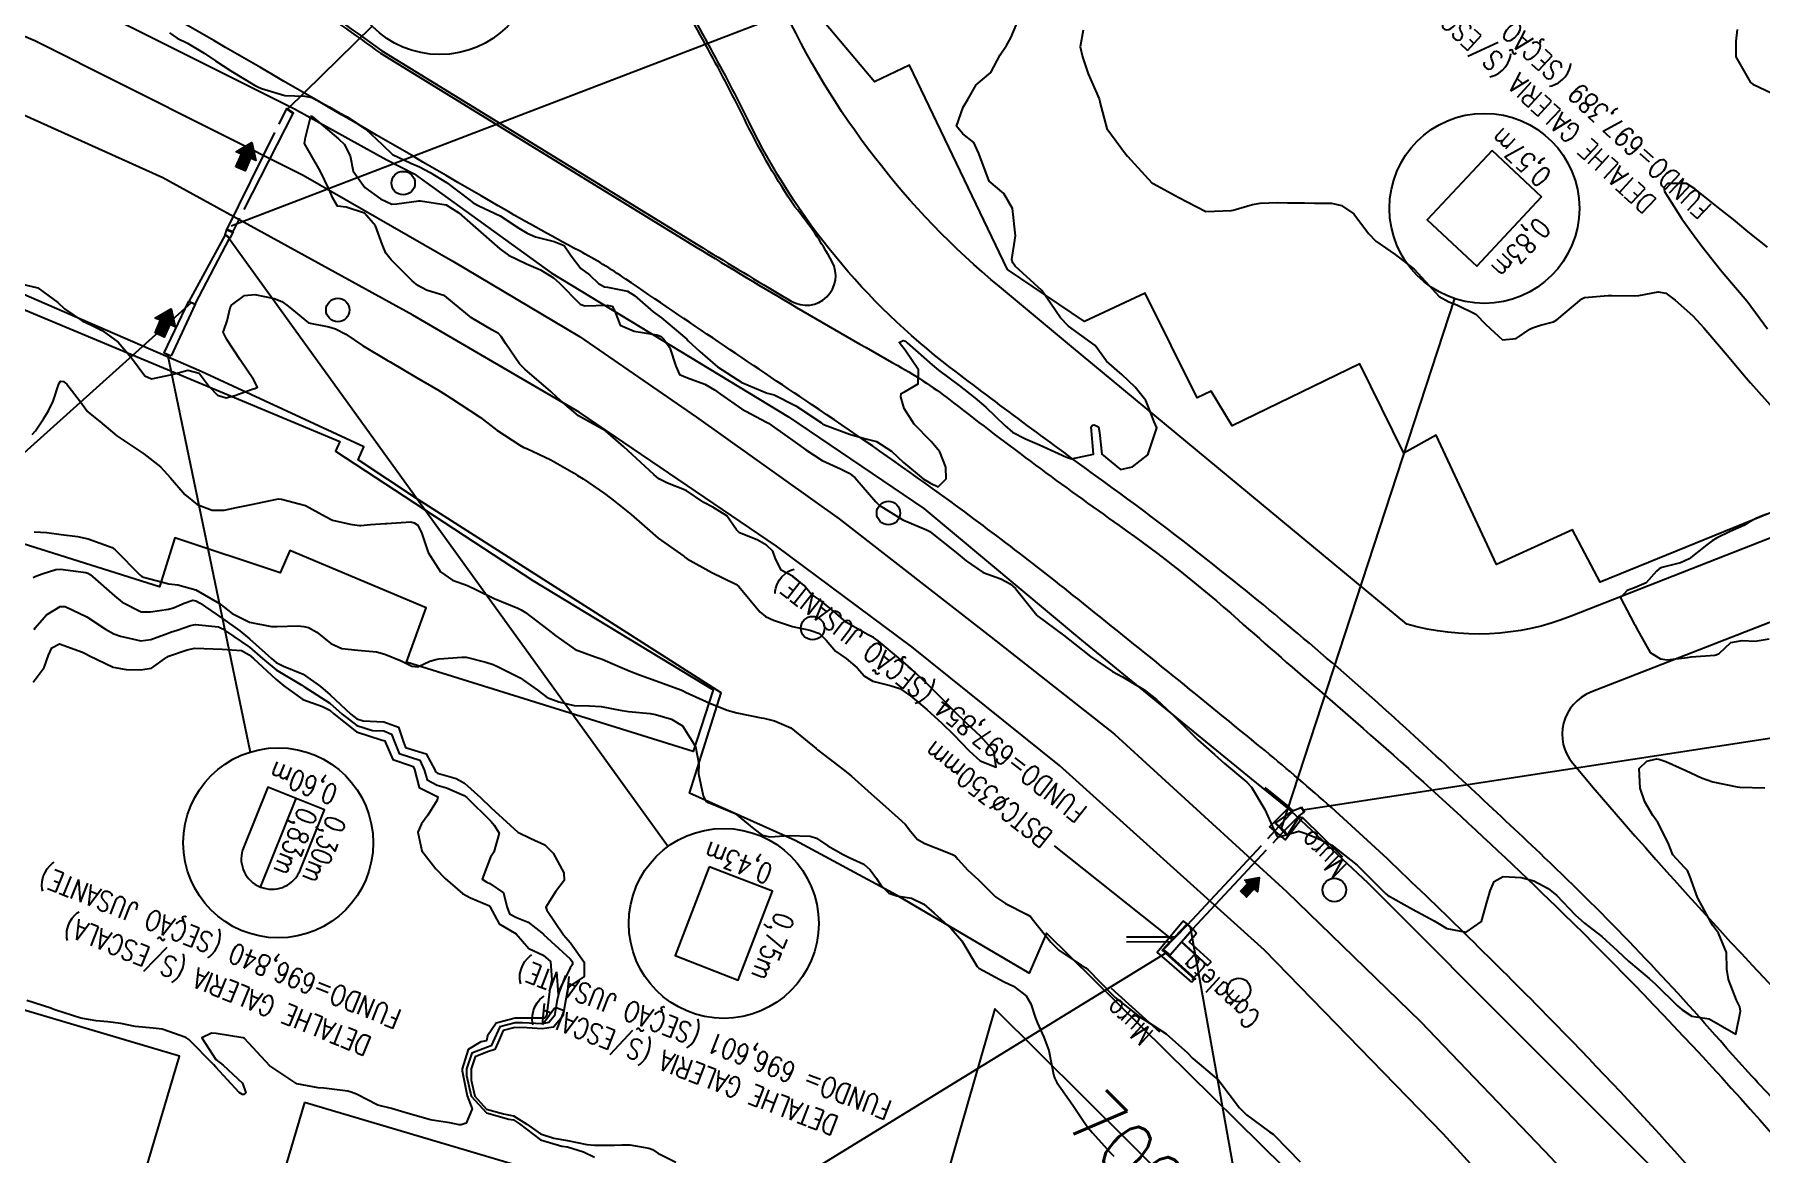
# Model space of a CAD drawing. Header units: metres. Extents: x 286371 to 293043, y 7462578 to 7466404.
# Drawn here: x 288796.2 to 288923.4, y 7465010.4 to 7465092.8 of the extents above; entities that cross this region are included whole.
import ezdxf
from ezdxf.enums import TextEntityAlignment as Align

# ---------------------------------------------------------------- set-up
doc = ezdxf.new("R2010")
doc.units = ezdxf.units.M
doc.header["$MEASUREMENT"] = 0
doc.linetypes.add('CONTINUO', pattern=[0])
doc.linetypes.add('TRACEJADO', pattern=[8.7, 8, -0.7])
doc.layers.get('0').update_dxf_attribs({"color": 255})
for name, color, linetype in [('BUEIRO', 151, 'Continuous'), ('CANALETA', 151, 'Continuous'), ('Canteiro', 45, 'Continuous'), ('Cotas', 45, 'Continuous'), ('Curvas de Nivel 1m', 11, 'Continuous'), ('Curvas de Nivel 5m', 15, 'Continuous'), ('Divisas', 45, 'Continuous'), ('Edificações', 30, 'Continuous'), ('GALERIA', 45, 'Continuous'), ('Linha Férrea', 20, 'Continuous'), ('MURO', 30, 'Continuous'), ('Postes', 20, 'Continuous'), ('TEXTO', 45, 'Continuous'), ('Vias primárias', 230, 'Continuous')]:
    doc.layers.add(name, color=color, linetype=linetype)
doc.styles.add('ROMANS', font='romans', dxfattribs={"height": 0.2})
doc.styles.add('SIMPLEX', font='simplex', dxfattribs={"height": 0.2})
doc.styles.get("Standard").update_dxf_attribs({"font": 'txt.shx'})
doc.styles.add('Style-STANDARD', font='STANDARD.shx')

# ---------------------------------------------------------------- blocks, each defined once
blk = doc.blocks.new('SIMB_PONTO')
at = {"color": 0}
blk.add_point((0, 0), dxfattribs=at)
for tag in ['desc:', 'cota:', 'pto:']:
    blk.add_attdef(tag, (0, 0), '', height=1)

msp = doc.modelspace()

# ---------------------------------------------------------------- hatches: boundary and pattern name
at = {"layer": 'TEXTO'}
for points in [[(288811.05, 7465083.08), (288811.45, 7465084.01), (288811.06, 7465084.19), (288812.22, 7465084.86), (288812.52, 7465083.55), (288812.13, 7465083.72), (288811.72, 7465082.79)], [(288805.09, 7465070.84), (288805.5, 7465071.77), (288805.11, 7465071.94), (288806.27, 7465072.61), (288806.57, 7465071.3), (288806.18, 7465071.47), (288805.77, 7465070.54)], [(288885.09, 7465029.7), (288885.65, 7465030.29), (288885.4, 7465030.53), (288886.46, 7465030.72), (288886.33, 7465029.65), (288886.08, 7465029.89), (288885.52, 7465029.3)]]:
    msp.add_hatch(color=256, dxfattribs=at).paths.add_polyline_path(points)

# ---------------------------------------------------------------- linework, layer by layer
at = {"layer": 'BUEIRO', "linetype": 'TRACEJADO', "flags": 128}
for points in [[(288880.24, 7465026.33), (288876.68, 7465026.31)], [(288879.91, 7465025.98), (288876.68, 7465025.96)]]:
    msp.add_lwpolyline(points, dxfattribs=at)
at = {"layer": 'CANALETA', "linetype": 'CONTINUO'}
for points in [[(288881.49, 7465023, 698.19), (288878.95, 7465025.22, 698.31), (288880.86, 7465027.52, 698.32)], [(288879.32, 7465025.36, 698.31), (288881.16, 7465027.3, 698.29), (288880.86, 7465027.52, 698.32)], [(288879.42, 7465025.41, 697.51), (288881.17, 7465027.23, 697.48)], [(288879.89, 7465025.01, 697.53), (288881.55, 7465026.91, 697.52)], [(288882.93, 7465024.51, 698.33), (288882.66, 7465024.23, 698.33), (288880.75, 7465025.98, 698.34), (288881.59, 7465026.9, 698.3), (288881.83, 7465026.62, 698.31)], [(288881.7, 7465023.22, 698.23), (288881.76, 7465023.26, 698.02), (288879.86, 7465024.96, 698.09), (288880.74, 7465025.94, 698.01)], [(288882.66, 7465024.23, 698.33), (288882.58, 7465024.27, 698.05), (288880.74, 7465025.94, 698.01), (288880.75, 7465025.98, 698.34)], [(288882.93, 7465024.51, 698.33), (288881.3, 7465025.98, 698.35), (288881.83, 7465026.62, 698.31)], [(288881.49, 7465023, 698.19), (288881.7, 7465023.22, 698.23), (288879.32, 7465025.36, 698.31), (288879.36, 7465025.36, 698.09)]]:
    msp.add_polyline3d(points, dxfattribs=at)
at = {"layer": 'Canteiro'}
msp.add_lwpolyline([(288851.07, 7465073.72), (288851.98, 7465073.18, 0.761189), (288854.99, 7465076.09, 0.049461), (288852.24, 7465080.14, -0.034768), (288848.69, 7465086.27, 0.012268), (288845.85, 7465091.74, -0.005273), (288839.66, 7465103.24, 0.119882), (288825.71, 7465119.09, 0.057357), (288810.79, 7465127.16, 0.473344), (288810.65, 7465127.09), (288810.81, 7465125, 0.005159), (288811.21, 7465120.58, -0.144195), (288809.19, 7465109.82, -0.203039), (288801.95, 7465103.76), (288804.96, 7465102.17), (288810.01, 7465099.28, -0.028622), (288821.81, 7465091.62), (288845.09, 7465077.33, 0.003918)], format="xyb", close=True, dxfattribs=at)
at = {"layer": 'Curvas de Nivel 1m', "flags": 128}
for points, elevation in [([(288806.15, 7465092.95), (288806.73, 7465092.57), (288807.47, 7465092.18), (288808.71, 7465091.46), (288809.55, 7465090.9), (288810.68, 7465090.16), (288812.42, 7465089.1), (288812.67, 7465088.97), (288812.93, 7465088.85), (288814.66, 7465088.33), (288816.14, 7465088.28), (288816.65, 7465088.18), (288817.92, 7465087.5), (288818.64, 7465087.08), (288819.24, 7465086.76), (288820.62, 7465085.86), (288821.83, 7465084.72), (288822.59, 7465083.99), (288823.93, 7465083.34), (288824.58, 7465083.09), (288825.37, 7465082.66), (288826.56, 7465081.92), (288828.3, 7465080.62), (288828.54, 7465080.43), (288828.95, 7465080.2), (288830.53, 7465079.46), (288831.9, 7465078.56), (288832.51, 7465078.19), (288833.14, 7465077.91), (288834.5, 7465077.58), (288835.25, 7465077.27), (288835.76, 7465076.51), (288836.47, 7465075.59), (288837.1, 7465075.12), (288837.76, 7465074.47), (288838.22, 7465074.24), (288838.44, 7465074.2), (288839.92, 7465073.92), (288840.43, 7465073.6), (288841.8, 7465072.4), (288842.41, 7465071.96), (288844.28, 7465070.37), (288844.38, 7465070.27), (288845.24, 7465069.48), (288846.36, 7465068.48), (288846.53, 7465068.33), (288848.34, 7465067.18), (288850.19, 7465066.41), (288850.33, 7465066.38), (288850.71, 7465066.27), (288852.31, 7465065.47), (288854.2, 7465064.22), (288854.29, 7465064.15), (288854.43, 7465064.07), (288856.28, 7465063.39), (288857.38, 7465063.07), (288858.27, 7465062.84), (288859.37, 7465062.14), (288860.25, 7465061.29), (288861.71, 7465060.1), (288862.23, 7465059.78), (288862.81, 7465059.5), (288863.39, 7465060.08), (288863.37, 7465060.96), (288862.92, 7465062.08), (288862.28, 7465062.85), (288861.03, 7465064.11), (288860.31, 7465065.27), (288860.05, 7465066.13), (288860.08, 7465066.38), (288860.33, 7465066.51), (288861.34, 7465067.1), (288861.36, 7465068.11), (288860.38, 7465069.56), (288859.92, 7465070.13), (288860.23, 7465070.29), (288860.39, 7465070.23), (288860.53, 7465070.12), (288862.36, 7465068.48), (288862.84, 7465068.09), (288864.34, 7465066.96), (288865.51, 7465066.05), (288866.31, 7465065.36), (288867.71, 7465064.01), (288868.29, 7465063.54), (288869.24, 7465063.03), (288870.27, 7465062.6), (288871.68, 7465061.95), (288872.26, 7465061.68), (288872.63, 7465061.56), (288874.25, 7465061.91), (288874.09, 7465063.92), (288874.17, 7465064.04), (288874.3, 7465064.07), (288874.61, 7465063.91), (288874.69, 7465063.51), (288874.86, 7465061.91), (288876.24, 7465060.78), (288877.13, 7465060.98), (288878.25, 7465061.85), (288878.91, 7465063.84), (288878.73, 7465064.29), (288878.31, 7465065.36), (288878.1, 7465065.86), (288877.31, 7465066.84), (288876.35, 7465067.77), (288876.2, 7465067.89), (288875.22, 7465068.75), (288874.38, 7465069.91), (288872.41, 7465071.35), (288871.81, 7465071.95), (288870.44, 7465073.97), (288868.47, 7465075.77), (288868.3, 7465076.01), (288868.23, 7465076.26), (288868.5, 7465078), (288868.28, 7465080.01), (288867.65, 7465081.11), (288866.56, 7465082.03), (288865.8, 7465084.05), (288865.44, 7465084.88), (288864.62, 7465085.51), (288864.16, 7465086.07), (288864.65, 7465087.48), (288864.98, 7465088.05), (288865.6, 7465089.11), (288866.68, 7465090.02), (288867.38, 7465091.34), (288867.83, 7465092.01), (288868.15, 7465092.58), (288868.74, 7465093.99)], 697), ([(288873.5, 7465093.16), (288873.28, 7465091.93), (288873.44, 7465091.18), (288873.85, 7465089.92), (288874.66, 7465088.1), (288874.71, 7465087.9), (288874.72, 7465087.84), (288875.24, 7465085.9), (288876.6, 7465084.04), (288876.75, 7465083.87), (288878.56, 7465081.9), (288878.64, 7465081.84), (288880.55, 7465080.82), (288882.53, 7465079.78), (288884.42, 7465079.87), (288884.54, 7465079.89), (288885.98, 7465080.3), (288886.54, 7465080.4), (288887.8, 7465080.45), (288888.55, 7465080.43), (288889.8, 7465080.42), (288890.55, 7465080.4), (288891.8, 7465080.39), (288892.54, 7465080.23), (288893.44, 7465079.62), (288894.51, 7465078.17), (288895.05, 7465077.6), (288896.48, 7465076.61), (288897.88, 7465075.55), (288898.45, 7465074.93), (288899.72, 7465073.53), (288900.43, 7465073.13), (288901.02, 7465072.91), (288902.42, 7465072.23), (288903.17, 7465071.47), (288904.39, 7465070.33), (288905.39, 7465070.44), (288906.4, 7465071.12), (288906.61, 7465071.21), (288907.2, 7465071.41), (288908.15, 7465071.66), (288908.41, 7465071.8), (288910.24, 7465073.36), (288910.44, 7465073.46), (288912.17, 7465073.59), (288912.44, 7465073.6), (288914.15, 7465073.58), (288914.44, 7465073.61), (288915.86, 7465073.86), (288916.44, 7465073.76), (288917.12, 7465073.25), (288918.42, 7465072.09), (288919.24, 7465071.22), (288920.38, 7465069.87), (288920.96, 7465069.2), (288922.35, 7465067.54), (288922.66, 7465067.17), (288924.32, 7465065.31)], 697), ([(288921.69, 7465093.19), (288921.58, 7465092.34), (288921.6, 7465091.19), (288922.68, 7465089.3), (288922.84, 7465089.17), (288924.66, 7465088.32)], 696), ([(288795.09, 7465074.48), (288796.44, 7465074.16), (288797.92, 7465073.08), (288798.42, 7465072.61), (288799.73, 7465071.73), (288800.4, 7465071.41), (288801.2, 7465071.03), (288802.38, 7465070.17), (288803.36, 7465069), (288804.34, 7465067.69), (288804.84, 7465067.47), (288806.35, 7465067.77), (288807.51, 7465068.09), (288808.35, 7465067.87), (288809.08, 7465066.9), (288809.69, 7465066.26), (288810.32, 7465066.07), (288810.97, 7465066.23), (288812.33, 7465066.72), (288812.44, 7465066.74), (288812.63, 7465066.85), (288812.34, 7465067.41), (288811.36, 7465068.87), (288810.39, 7465070.36), (288810.12, 7465070.89), (288810.19, 7465071.1), (288810.41, 7465071.73), (288810.62, 7465072.68), (288810.72, 7465072.88), (288811.69, 7465073.61), (288812.44, 7465073.67), (288813.88, 7465073.38), (288814.43, 7465073.15), (288814.9, 7465072.82), (288816.41, 7465071.58), (288817.9, 7465071.28), (288818.4, 7465071.14), (288819.15, 7465070.75), (288820.38, 7465069.92), (288822.28, 7465068.79), (288822.36, 7465068.74), (288822.42, 7465068.7), (288824.35, 7465067.56), (288825.92, 7465066.65), (288826.32, 7465066.4), (288826.95, 7465066), (288828.3, 7465065.13), (288829.07, 7465064.6), (288830.28, 7465063.68), (288831.97, 7465062.56), (288832.26, 7465062.41), (288832.48, 7465062.33), (288834.25, 7465061.5), (288835.99, 7465060.5), (288836.23, 7465060.34), (288836.63, 7465060.09), (288838.21, 7465059.01), (288838.96, 7465058.45), (288840.19, 7465057.46), (288841.36, 7465056.42), (288842.16, 7465055.72), (288844.06, 7465054.38), (288844.14, 7465054.31), (288844.31, 7465054.2), (288846.13, 7465053.2), (288847.9, 7465052.32), (288848.11, 7465052.15), (288849.65, 7465050.29), (288850.08, 7465049.95), (288850.68, 7465049.67), (288852.06, 7465049.2), (288853.35, 7465048.93), (288854.05, 7465048.69), (288854.54, 7465048.21), (288855.23, 7465047.4), (288856.02, 7465046.86), (288856.84, 7465046.17), (288857.38, 7465045.54), (288858, 7465045.19), (288859.26, 7465044.87), (288859.99, 7465044.65), (288860.77, 7465044.11), (288861.97, 7465043.09), (288863.08, 7465042.08), (288863.94, 7465041.24), (288865.1, 7465040.05), (288865.91, 7465039.31), (288867.07, 7465038.85), (288866.9, 7465040.02), (288865.94, 7465041.1), (288864.92, 7465042.05), (288863.97, 7465042.99), (288862.89, 7465044.08), (288862, 7465044.98), (288860.79, 7465046.11), (288860.02, 7465046.78), (288858.38, 7465048.15), (288858.05, 7465048.39), (288857.59, 7465048.62), (288856.06, 7465049.51), (288855.27, 7465050.2), (288854.1, 7465051.15), (288853.45, 7465051.58), (288852.94, 7465052.23), (288852.12, 7465052.9), (288851.24, 7465053.37), (288850.78, 7465054.27), (288850.63, 7465054.75), (288850.16, 7465055.19), (288849.46, 7465055.59), (288848.17, 7465056.11), (288847.93, 7465056.32), (288847.23, 7465057.36), (288846.2, 7465057.99), (288845.54, 7465058.35), (288844.22, 7465059.22), (288842.85, 7465059.77), (288842.23, 7465060.1), (288841.84, 7465060.41), (288840.26, 7465061.88), (288839.64, 7465062.44), (288838.28, 7465063.63), (288836.74, 7465064.49), (288836.3, 7465064.72), (288834.98, 7465065.85), (288834.32, 7465066.46), (288834.25, 7465066.53), (288832.35, 7465068.18), (288831.94, 7465068.56), (288830.93, 7465070.03), (288830.61, 7465070.58), (288830.4, 7465070.81), (288829.92, 7465071.07), (288828.41, 7465071.95), (288827.57, 7465072.63), (288826.44, 7465073.58), (288825.1, 7465074), (288824.45, 7465074.34), (288824.04, 7465074.68), (288822.48, 7465076.23), (288822.1, 7465076.71), (288821.84, 7465077.37), (288821.33, 7465078.72), (288820.53, 7465079.66), (288819.18, 7465080.11), (288818.54, 7465080.17), (288818.19, 7465080.77), (288817.92, 7465081.41), (288817.27, 7465082.78), (288816.59, 7465083.94), (288816.11, 7465084.8), (288816.18, 7465085.23), (288816.56, 7465086.8), (288816.63, 7465086.8), (288816.66, 7465086.79), (288818.61, 7465085.13), (288819.02, 7465084.76), (288819.46, 7465083.88), (288819.68, 7465082.75), (288820.56, 7465081.55), (288821.7, 7465080.72), (288822.54, 7465080.33), (288822.9, 7465080.34), (288824.54, 7465080.57), (288824.65, 7465080.57), (288826.54, 7465080.29), (288827.48, 7465079.68), (288828.52, 7465078.79), (288828.7, 7465078.61), (288830.49, 7465077.03), (288831.13, 7465076.57), (288832.47, 7465075.93), (288833.5, 7465075.5), (288834.46, 7465074.91), (288834.88, 7465074.52), (288836.42, 7465072.96), (288836.77, 7465072.83), (288838.42, 7465072.89), (288838.77, 7465072.81), (288838.98, 7465072.45), (288839.36, 7465071.41), (288840.39, 7465070.98), (288842.08, 7465070.71), (288842.39, 7465070.58), (288842.59, 7465070.39), (288843.03, 7465069.73), (288843.46, 7465068.38), (288843.74, 7465067.77), (288844.34, 7465067.52), (288845.62, 7465067.06), (288846.33, 7465066.64), (288846.76, 7465066.33), (288848.31, 7465065.24), (288850.1, 7465064.28), (288850.29, 7465064.18), (288850.56, 7465064), (288852.27, 7465062.8), (288853.06, 7465062.23), (288854.25, 7465061.43), (288855.61, 7465060.83), (288856.24, 7465060.51), (288856.66, 7465060.18), (288858.21, 7465058.4), (288858.46, 7465058.15), (288860.19, 7465057.08), (288861.95, 7465056.32), (288862.18, 7465056.21), (288862.34, 7465056.09), (288864.14, 7465054.65), (288864.86, 7465054.05), (288866.12, 7465053.18), (288867.41, 7465052.72), (288868.11, 7465052.36), (288868.51, 7465052), (288870.08, 7465050.04), (288870.14, 7465049.97), (288872.05, 7465048.56), (288872.86, 7465047.93), (288874.03, 7465046.99), (288875.65, 7465045.89), (288876.01, 7465045.69), (288876.39, 7465045.5), (288877.99, 7465044.54), (288878.89, 7465043.84), (288879.97, 7465042.83), (288880.99, 7465041.81), (288881.94, 7465040.87), (288883.16, 7465039.78), (288883.91, 7465039.12), (288885.54, 7465037.74), (288885.89, 7465037.36), (288886.89, 7465035.72), (288887.77, 7465033.76), (288887.8, 7465033.7), (288887.82, 7465033.68), (288887.85, 7465033.67), (288887.94, 7465033.7), (288889.39, 7465034.12), (288889.83, 7465033.98), (288890.64, 7465033.66), (288891.82, 7465033.09), (288893.69, 7465031.62), (288893.79, 7465031.52), (288895.71, 7465029.59), (288895.76, 7465029.54), (288895.93, 7465029.41), (288897.75, 7465028.38), (288899.36, 7465027.53), (288899.73, 7465027.31), (288900.29, 7465026.95), (288901.72, 7465026.69), (288902.84, 7465027.47), (288903.27, 7465028.98), (288903.4, 7465029.46), (288903.49, 7465029.74), (288903.78, 7465030.43), (288904.44, 7465030.79), (288905.78, 7465030.71), (288906.71, 7465030.48), (288907.77, 7465029.9), (288908.39, 7465029.39), (288909.74, 7465027.96), (288910.44, 7465027.35), (288911.72, 7465026.36), (288912.88, 7465025.32), (288913.69, 7465024.56), (288915.2, 7465023.28), (288915.67, 7465022.86), (288917.3, 7465021.25), (288917.64, 7465020.96), (288918.35, 7465020.51), (288919.62, 7465020.3), (288921.6, 7465019.18), (288921.94, 7465020.87), (288921.89, 7465021.18), (288921.64, 7465021.68), (288921.04, 7465023.19), (288920.92, 7465023.96), (288920.9, 7465025.2), (288920.31, 7465026.62), (288919.87, 7465027.21), (288919.74, 7465027.42), (288918.76, 7465029.23), (288918.2, 7465030.82), (288918.03, 7465031.24), (288917.8, 7465031.46), (288916.94, 7465032.39), (288916.61, 7465033.26), (288915.85, 7465034.77), (288915.47, 7465035.28), (288914.88, 7465036.28), (288914.53, 7465037.29), (288914.46, 7465038.74), (288915.03, 7465039.29), (288915.74, 7465039.46), (288915.92, 7465039.44), (288916.43, 7465039.27), (288917.9, 7465038.61), (288919.07, 7465038.05), (288919.89, 7465037.76), (288921.69, 7465037.39), (288921.89, 7465037.36), (288923.73, 7465037.32)], 698), ([(288923.92, 7465077.15), (288922.51, 7465078.3), (288921.41, 7465079.19), (288920.53, 7465079.89), (288918.85, 7465081.23), (288918.56, 7465081.46), (288917.96, 7465081.85), (288916.56, 7465081.85), (288916.28, 7465081.55), (288916.34, 7465081.27), (288916.55, 7465080.91), (288917.61, 7465079.25), (288918.51, 7465077.99), (288919.08, 7465077.23), (288920.47, 7465075.49), (288920.71, 7465075.2), (288922.43, 7465073.17), (288923.93, 7465071.15)], 696), ([(288796.03, 7465063.36), (288796.28, 7465063.62), (288796.88, 7465064.51), (288797.25, 7465065.09), (288797.59, 7465065.81), (288797.99, 7465067.08), (288798.13, 7465067.28), (288798.34, 7465067.27), (288798.59, 7465067.07), (288799.52, 7465065.85), (288800.1, 7465065.05), (288800.3, 7465064.87), (288801.01, 7465064.32), (288802.28, 7465063.27), (288802.65, 7465063.01), (288804.26, 7465061.94), (288805.48, 7465060.97), (288806.23, 7465060.17), (288807.29, 7465058.94), (288808.2, 7465058.21), (288809.31, 7465057.79), (288810.19, 7465057.79), (288811.1, 7465057.97), (288812.2, 7465058.21), (288813.94, 7465058.57), (288814.2, 7465058.61), (288814.42, 7465058.6), (288816.19, 7465058.12), (288817.65, 7465057.31), (288818.18, 7465057.04), (288819.47, 7465056.75), (288820.17, 7465056.65), (288820.26, 7465056.65), (288820.96, 7465056.72), (288822.08, 7465056.8), (288822.18, 7465056.81), (288823.94, 7465056.91), (288824.18, 7465056.85), (288824.45, 7465056.67), (288824.76, 7465056.07), (288825.23, 7465054.66), (288826.12, 7465053.24), (288827.01, 7465052.63), (288828.11, 7465052.23), (288828.79, 7465051.92), (288830.09, 7465051.28), (288831.82, 7465050.56), (288832.08, 7465050.44), (288832.39, 7465050.24), (288834.06, 7465048.97), (288834.62, 7465048.52), (288836.04, 7465047.51), (288837.52, 7465046.98), (288838.03, 7465046.81), (288838.82, 7465046.45), (288840.02, 7465045.94), (288840.79, 7465045.64), (288842.01, 7465045.2), (288843.83, 7465044.54), (288844, 7465044.47), (288844.19, 7465044.37), (288845.97, 7465043.55), (288847.25, 7465043.04), (288847.96, 7465042.85), (288849.76, 7465042.49), (288849.96, 7465042.45), (288850.75, 7465042.27), (288851.95, 7465041.74), (288853.81, 7465040.23), (288853.92, 7465040.13), (288854.32, 7465039.81), (288855.9, 7465038.61), (288856.41, 7465038.19), (288857.87, 7465036.87), (288858.69, 7465036.15), (288859.85, 7465035.12), (288860.36, 7465034.64), (288860.76, 7465034.12), (288861.25, 7465033.54), (288861.82, 7465033.22), (288862.62, 7465032.89), (288863.81, 7465032.43), (288864.05, 7465032.31), (288864.26, 7465032.07), (288864.99, 7465031.25), (288865.78, 7465030.54), (288866.3, 7465030.03), (288867.03, 7465029.29), (288867.76, 7465028.8), (288869.36, 7465027.98), (288869.6, 7465027.83), (288869.74, 7465027.68), (288871.1, 7465025.95), (288871.7, 7465025.36), (288873.34, 7465024.26), (288873.68, 7465024.06), (288873.87, 7465023.91), (288875.65, 7465022.07), (288875.84, 7465021.88), (288877.62, 7465020.48), (288878.63, 7465019.84), (288879.6, 7465019.19), (288881.17, 7465017.8), (288881.58, 7465017.39), (288883.46, 7465015.77), (288883.55, 7465015.67), (288885.01, 7465013.74), (288885.52, 7465013.24), (288887.23, 7465011.97), (288887.5, 7465011.8), (288887.6, 7465011.7), (288889.47, 7465009.77)], 699), ([(288923.86, 7465057.48), (288923.07, 7465057.16), (288922.5, 7465056.85), (288922.18, 7465056.66), (288921.16, 7465056.2), (288920.16, 7465055.71), (288919.85, 7465055.52), (288919.46, 7465055.22), (288918.14, 7465054.2), (288917.5, 7465053.9), (288916.13, 7465053.56), (288915.93, 7465053.47), (288915.74, 7465053.28), (288914.98, 7465052.43), (288914.11, 7465052.05), (288913.57, 7465051.85), (288913.09, 7465051.32), (288914.07, 7465049.46), (288914.17, 7465049.3), (288914.28, 7465049.08), (288915.28, 7465047.29), (288916.03, 7465046.82), (288916.54, 7465046.75), (288918.03, 7465046.93), (288918.3, 7465046.97), (288920.03, 7465047.1), (288920.13, 7465047.12), (288920.36, 7465047.21), (288921.22, 7465048.02), (288922.05, 7465048.17), (288923.01, 7465048.12), (288924.05, 7465048.29)], 697), ([(288796.12, 7465052.83), (288796.31, 7465052.91), (288796.78, 7465053.09), (288797.79, 7465053.41), (288798.13, 7465053.43), (288799.98, 7465053.19), (288800.13, 7465053.15), (288800.3, 7465053.04), (288802.09, 7465051.46), (288802.67, 7465051.01), (288804.07, 7465050.3), (288804.76, 7465050.29), (288806.08, 7465050.49), (288806.44, 7465050.59), (288807.24, 7465050.94), (288807.87, 7465051.15), (288808.09, 7465051.11), (288808.42, 7465050.92), (288810.07, 7465049.81), (288811.33, 7465048.88), (288812.05, 7465048.3), (288813.68, 7465046.84), (288814.02, 7465046.56), (288814.56, 7465046.28), (288816.01, 7465045.7), (288817.28, 7465044.79), (288817.99, 7465044.18), (288819.51, 7465042.75), (288819.96, 7465042.41), (288820.44, 7465042.26), (288821.96, 7465042.19), (288823.03, 7465041.78), (288823.4, 7465040.69), (288823.55, 7465040.3), (288823.93, 7465040.18), (288825.08, 7465039.82), (288825.7, 7465038.65), (288825.75, 7465038.5), (288825.9, 7465038.41), (288827.28, 7465038.01), (288827.89, 7465037.67), (288829.08, 7465036.6), (288829.86, 7465035.86), (288831.25, 7465034.56), (288831.83, 7465034.06), (288832.78, 7465033.58), (288833.81, 7465033.11), (288834.43, 7465032.52), (288835.22, 7465031.07), (288835.24, 7465030.5), (288834.61, 7465029.66), (288833.88, 7465028.52), (288833.97, 7465028.3), (288835.19, 7465026.5), (288835.71, 7465025.9), (288836.71, 7465024.48), (288836.72, 7465023.42), (288835.66, 7465022.71), (288835.5, 7465022.5), (288835.45, 7465022.3), (288835.14, 7465020.51), (288834.46, 7465019.68), (288833.61, 7465019.57), (288832.52, 7465019.64), (288831.61, 7465019.67), (288830.75, 7465019.43), (288830.37, 7465018.58), (288830.14, 7465018.03), (288829.58, 7465017.86), (288828.67, 7465017.51), (288828.38, 7465016.61), (288828.38, 7465015.78), (288828.65, 7465014.61), (288829.52, 7465013.65), (288830.78, 7465013.31), (288831.51, 7465013.16), (288832.5, 7465012.55), (288833.49, 7465011.83), (288834.49, 7465011.52), (288835.49, 7465011.34), (288836.92, 7465011.05), (288837.48, 7465010.99), (288838.95, 7465010.99), (288839.48, 7465011.02), (288840.07, 7465011.02), (288841.48, 7465010.77), (288841.74, 7465010.67), (288842.15, 7465010.4), (288843.46, 7465009.73)], 701), ([(288796.17, 7465048.99), (288796.25, 7465049.1), (288797.08, 7465050.08), (288798.09, 7465050.69), (288798.47, 7465050.69), (288800.07, 7465049.92), (288801.44, 7465049.02), (288802.05, 7465048.68), (288802.55, 7465048.5), (288804.04, 7465048.16), (288804.78, 7465048.24), (288806.05, 7465048.73), (288806.22, 7465048.78), (288806.72, 7465048.94), (288807.71, 7465049.28), (288808.06, 7465049.35), (288809.77, 7465049.19), (288810.06, 7465049.04), (288810.28, 7465048.89), (288812.04, 7465047.68), (288813.01, 7465046.85), (288814.01, 7465046.01), (288815.92, 7465044.88), (288815.99, 7465044.84), (288816.06, 7465044.8), (288817.98, 7465043.56), (288818.89, 7465042.76), (288819.95, 7465041.92), (288821.12, 7465041.55), (288821.95, 7465041.51), (288822.52, 7465041.28), (288822.74, 7465040.7), (288823.09, 7465039.86), (288823.92, 7465039.57), (288824.6, 7465039.36), (288824.92, 7465038.66), (288825.15, 7465037.92), (288825.89, 7465037.52), (288826.57, 7465037.33), (288827.88, 7465036.76), (288828.07, 7465036.61), (288829.85, 7465034.85), (288830.08, 7465034.58), (288830.44, 7465033.97), (288830.05, 7465032.58), (288829.95, 7465032.44), (288829.8, 7465032.21), (288829.21, 7465030.6), (288829.54, 7465030.36), (288829.77, 7465030.28), (288830.78, 7465029.59), (288831.01, 7465028.57), (288831.21, 7465028.04), (288831.73, 7465027.76), (288832.6, 7465027.42), (288833.71, 7465026.54), (288833.73, 7465026.52), (288835.69, 7465024.73), (288835.86, 7465024.49), (288835.86, 7465024.31), (288835.68, 7465024.05), (288834.91, 7465022.51), (288834.71, 7465021.58), (288834.53, 7465020.52), (288834.12, 7465020.02), (288833.62, 7465019.94), (288832.17, 7465020), (288831.62, 7465020.01), (288830.49, 7465019.7), (288829.98, 7465018.59), (288829.86, 7465018.32), (288829.59, 7465018.22), (288828.43, 7465017.77), (288828.05, 7465016.62), (288828.05, 7465016.12), (288828.39, 7465014.61), (288829.52, 7465013.38), (288831.16, 7465012.92), (288831.51, 7465012.85), (288831.96, 7465012.56), (288833.49, 7465011.39), (288835.06, 7465010.93), (288835.48, 7465010.86), (288836.67, 7465010.49), (288837.47, 7465010.12)], 702), ([(288796.11, 7465045.1), (288796.92, 7465046.18), (288797.23, 7465047.09), (288797.48, 7465047.64), (288798.04, 7465047.94), (288799.74, 7465047.33), (288800.03, 7465047.17), (288800.25, 7465047.04), (288802.01, 7465046.21), (288802.96, 7465046.05), (288804.01, 7465046.02), (288804.83, 7465046.15), (288805.96, 7465046.96), (288806, 7465046.98), (288806.02, 7465046.99), (288807.46, 7465047.5), (288808.03, 7465047.61), (288809.37, 7465047.57), (288810.03, 7465047.55), (288811.46, 7465047.44), (288812.03, 7465047.13), (288812.35, 7465046.86), (288814, 7465045.33), (288814.59, 7465044.83), (288815.98, 7465043.83), (288817.43, 7465043.32), (288817.97, 7465043.04), (288818.27, 7465042.77), (288819.94, 7465041.44), (288821.82, 7465040.83), (288821.94, 7465040.82), (288822.02, 7465040.79), (288822.05, 7465040.71), (288822.62, 7465039.41), (288823.91, 7465038.96), (288824.12, 7465038.89), (288824.21, 7465038.68), (288824.55, 7465037.34), (288825.87, 7465036.68), (288825.9, 7465036.68), (288825.92, 7465036.65), (288825.87, 7465036.42), (288825.2, 7465035.32), (288824.73, 7465034.67), (288824.46, 7465034.05), (288824.74, 7465032.67), (288825.79, 7465031.35), (288826.47, 7465030.64), (288827.76, 7465029.54), (288828.35, 7465029.21), (288829.74, 7465028.63), (288829.76, 7465028.61), (288829.77, 7465028.59), (288830.45, 7465027.31), (288831.71, 7465026.56), (288832.64, 7465025.49), (288833.69, 7465024.99), (288834.23, 7465024.52), (288834.33, 7465023.18), (288834.19, 7465022.52), (288833.98, 7465020.88), (288833.93, 7465020.53), (288833.79, 7465020.36), (288833.62, 7465020.34), (288831.82, 7465020.36), (288831.62, 7465020.36), (288830.22, 7465019.98), (288829.6, 7465019.05), (288829.51, 7465018.68), (288829.11, 7465018.6), (288828.17, 7465018.03), (288827.72, 7465016.62), (288827.72, 7465016.47), (288828.1, 7465014.62), (288828.46, 7465013.67), (288828.03, 7465012.62), (288827.64, 7465012.49), (288827.5, 7465012.5), (288826.82, 7465012.63), (288825.51, 7465012.84), (288825.29, 7465012.88), (288823.51, 7465013.4), (288822.52, 7465013.7), (288821.52, 7465013.94), (288819.94, 7465014.74), (288819.54, 7465014.91), (288819.31, 7465014.98), (288817.54, 7465015.2), (288817.11, 7465015.21), (288815.54, 7465015.51), (288813.56, 7465016.83), (288811.68, 7465018.86), (288811.59, 7465018.9), (288811.55, 7465018.91), (288809.6, 7465019.23), (288809.25, 7465019.25), (288808.54, 7465018.91), (288809.57, 7465017.3), (288810.1, 7465016.89), (288811.54, 7465015.57), (288811.77, 7465014.86), (288811.67, 7465014.72), (288811.53, 7465014.73), (288811.29, 7465014.87), (288809.56, 7465016.74), (288809.42, 7465016.9), (288807.59, 7465018.78), (288807.37, 7465018.93), (288805.61, 7465019.53), (288804.96, 7465019.61), (288803.62, 7465019.73), (288802.57, 7465019.95), (288801.62, 7465020.09), (288800.75, 7465020.16), (288799.62, 7465020.36), (288797.77, 7465020.94), (288797.63, 7465020.99), (288797.41, 7465021.09), (288795.64, 7465021.66)], 703)]:
    msp.add_lwpolyline(points, dxfattribs=dict(at, elevation=elevation))
at = {"layer": 'Curvas de Nivel 5m', "elevation": 700, "flags": 128}
msp.add_lwpolyline([(288796.17, 7465056.19), (288797.12, 7465056.14), (288798.17, 7465056), (288799.38, 7465055.84), (288800.16, 7465055.66), (288801.93, 7465055.02), (288802.15, 7465054.86), (288803.99, 7465052.99), (288804.11, 7465052.9), (288804.25, 7465052.84), (288806.11, 7465052.35), (288806.76, 7465052.29), (288808.1, 7465051.92), (288809.83, 7465050.9), (288810.08, 7465050.71), (288810.78, 7465050.17), (288812.06, 7465049.53), (288813.68, 7465049.22), (288814.06, 7465049.2), (288815.62, 7465049.26), (288816.06, 7465049.22), (288816.4, 7465049.14), (288817.02, 7465048.79), (288818.04, 7465047.95), (288818.86, 7465047.58), (288820.04, 7465047.47), (288821.4, 7465047.35), (288822.03, 7465047.17), (288823.23, 7465046.69), (288824.02, 7465046.28), (288824.45, 7465046.24), (288825.33, 7465046.65), (288825.87, 7465046.8), (288826.03, 7465046.83), (288827.7, 7465046.94), (288828.03, 7465046.94), (288829.48, 7465046.59), (288830.02, 7465046.4), (288830.33, 7465046.27), (288832.01, 7465045.43), (288833.24, 7465044.54), (288833.99, 7465043.99), (288834.84, 7465043.65), (288835.98, 7465043.4), (288837.1, 7465043.36), (288837.98, 7465043.32), (288839.36, 7465043.05), (288839.97, 7465042.95), (288841.59, 7465042.79), (288841.97, 7465042.73), (288843.14, 7465042.39), (288843.95, 7465041.88), (288844.93, 7465040.36), (288845.16, 7465039.1), (288845.14, 7465038.36), (288845.49, 7465036.73), (288845.69, 7465036.35), (288845.86, 7465036.24), (288846.01, 7465036.19), (288847.85, 7465035.44), (288849.21, 7465034.29), (288849.83, 7465033.84), (288850.39, 7465033.72), (288851.83, 7465033.8), (288853.37, 7465033.77), (288853.83, 7465033.62), (288854.67, 7465033.06), (288855.81, 7465032.41), (288855.94, 7465032.33), (288856.24, 7465032.19), (288857.32, 7465031.69), (288857.79, 7465031.29), (288858.25, 7465030.63), (288858.57, 7465030.15), (288859.18, 7465029.55), (288859.76, 7465029.37), (288860.84, 7465029.19), (288861.75, 7465028.74), (288862.52, 7465028.09), (288863.73, 7465026.98), (288864.55, 7465026.06), (288865.69, 7465024.16), (288865.81, 7465024.04), (288867.66, 7465023.03), (288868.36, 7465022.7), (288869.29, 7465021.99), (288869.64, 7465021.4), (288869.98, 7465020.34), (288870.12, 7465019.97), (288870.59, 7465018.95), (288870.95, 7465017.96), (288871.31, 7465016.21), (288871.37, 7465015.96), (288871.55, 7465015.62), (288872.73, 7465013.94), (288873.51, 7465012.75), (288873.86, 7465012.27), (288874.17, 7465011.91), (288875.47, 7465010.45), (288875.76, 7465010.18)], dxfattribs=at)
at = {"layer": 'Divisas'}
for points in [[(288778.84, 7465105.6), (288804.46, 7465092.81), (288815.37, 7465087.36), (288822.13, 7465083.63), (288824.18, 7465082.57), (288834.29, 7465075.28), (288851.78, 7465064.66), (288861.75, 7465057.9), (288873.36, 7465048.21), (288885.86, 7465037.98), (288888.79, 7465035.63), (288894.46, 7465030.33), (288906.75, 7465018.01), (288917.57, 7465007.22), (288923.29, 7465000.54), (288933.56, 7464986.55), (288946.55, 7464968.92), (288953.29, 7464960.36), (288970.3, 7464934.93), (288982.56, 7464916.52), (289001.17, 7464889.74), (289018.92, 7464864.49), (289037.46, 7464840.38)], [(288924.42, 7464960.22), (288918.65, 7464967.31), (288920.3, 7464969.04), (288913.68, 7464976.49), (288906.41, 7464984.02), (288897.84, 7464993.69), (288890.71, 7465001.78), (288886, 7465007.04), (288888.32, 7465009.32), (288870.78, 7465026.62), (288869.52, 7465023.67), (288859.79, 7465029.4), (288852.26, 7465033.43), (288844.49, 7465036.92), (288846.82, 7465044.33), (288838.73, 7465049.47), (288824.43, 7465058.6), (288820.06, 7465061.49), (288820.47, 7465062.45), (288808.5, 7465067.99), (288777.5, 7465081.44)]]:
    msp.add_lwpolyline(points, dxfattribs=at)
at = {"layer": 'Edificações'}
for points in [[(288915.67, 7465122.81), (288930, 7465091.3), (288930.7, 7465091.7), (288941.36, 7465069.37), (288940.37, 7465064.19), (288911.6, 7465052.48), (288909.56, 7465056.34), (288903.94, 7465053.78), (288899.5, 7465063.3), (288897.11, 7465061.99), (288893.89, 7465068.57), (288884.47, 7465063.99), (288882.93, 7465066.54), (288881.88, 7465066.06), (288878.05, 7465073.78), (288873.59, 7465071.68), (288867.92, 7465075.51), (288860.68, 7465090.57), (288858.11, 7465089.33), (288853.77, 7465094.5)], [(288786.69, 7465076.2), (288818.72, 7465062.85), (288818.39, 7465062.12), (288832.93, 7465052.61), (288846.21, 7465044.54), (288844.75, 7465040.01), (288823.62, 7465046.57), (288825.08, 7465050.58), (288815.03, 7465054.81), (288814.32, 7465053.16), (288806.55, 7465055.75), (288805.43, 7465052.12), (288774.17, 7465061.99)], [(288927.82, 7464953.71), (288923.37, 7464959.88), (288924.1, 7464960.33), (288921.85, 7464963.05), (288912.21, 7464973.41), (288914.24, 7464975.45), (288910.07, 7464980.23), (288908.05, 7464978.21), (288895.09, 7464991.73), (288897.57, 7464993.81), (288885.51, 7465007.05), (288883.4, 7465004.75), (288866.99, 7465021.03), (288852.92, 7464972.22), (288872.26, 7464966.65), (288874.32, 7464974.82), (288890.04, 7464969.35), (288887.87, 7464962.35), (288915.6, 7464954), (288916.11, 7464952.84), (288922.95, 7464936.35), (288927.63, 7464925.88)]]:
    msp.add_lwpolyline(points, dxfattribs=at)
for points in [[(288767.26, 7465029.29), (288763.14, 7465015.4), (288802.76, 7465003.66), (288806.88, 7465017.55)], [(288816.11, 7465014.13), (288812.11, 7465000.63), (288851.71, 7464988.89), (288855.71, 7465002.4)]]:
    msp.add_lwpolyline(points, close=True, dxfattribs=at)
at = {"layer": 'GALERIA', "linetype": 'TRACEJADO', "flags": 128}
for points in [[(288810.38, 7465078.43), (288814.8, 7465087.37)], [(288815.27, 7465087.05), (288810.79, 7465078.27)], [(288807.6, 7465073.16), (288810.29, 7465078.07)], [(288810.58, 7465077.85), (288808.03, 7465072.96)], [(288888.99, 7465035.64), (288889.56, 7465035.88)], [(288889.4, 7465035.27), (288889.77, 7465035.53)], [(288881.17, 7465027.23), (288887.94, 7465034.49)], [(288881.55, 7465026.91), (288888.31, 7465034.16)]]:
    msp.add_lwpolyline(points, dxfattribs=at)
at = {"layer": 'GALERIA', "linetype": 'CONTINUO'}
for points in [[(288814.77, 7465087.36, 697.71), (288814.8, 7465087.37, 696.36), (288815.27, 7465087.05, 696.35), (288815.28, 7465087.02, 697.72)], [(288815.28, 7465087.02, 697.72), (288814.77, 7465087.36, 697.71)], [(288810.27, 7465078.07, 697.46), (288810.38, 7465078.46, 697.43)], [(288810.59, 7465077.82, 697.47), (288810.27, 7465078.07, 697.46)], [(288810.27, 7465078.07, 697.46), (288810.29, 7465078.07, 696.6), (288810.58, 7465077.85, 696.61), (288810.59, 7465077.82, 697.47)], [(288810.84, 7465078.28, 697.43), (288810.38, 7465078.46, 697.43)], [(288810.38, 7465078.46, 697.43), (288810.38, 7465078.43, 696.56), (288810.79, 7465078.27, 696.58), (288810.84, 7465078.28, 697.43)], [(288810.84, 7465078.28, 697.43), (288810.59, 7465077.82, 697.47)], [(288805.75, 7465069.38, 696.84), (288807.59, 7465073.18, 697.4)], [(288808.05, 7465072.97, 697.39), (288806.29, 7465069.15, 696.89)], [(288807.59, 7465073.18, 697.4), (288808.05, 7465072.97, 697.39)], [(288807.59, 7465073.18, 697.4), (288807.6, 7465073.16, 696.78), (288808.03, 7465072.96, 696.9), (288808.05, 7465072.97, 697.39)], [(288805.75, 7465069.38, 696.84), (288805.75, 7465069.37, 697.34), (288806.06, 7465069.24, 697.72), (288806.28, 7465069.15, 697.19), (288806.29, 7465069.15, 696.89)], [(288805.75, 7465069.38, 696.84), (288806.29, 7465069.15, 696.89)], [(288888.67, 7465035.9, 698.35), (288887.23, 7465034.44, 698.34), (288888.37, 7465033.49, 698.37), (288889.65, 7465035.13, 698.37)], [(288888.67, 7465035.9, 698.35), (288888.95, 7465035.65, 698.34), (288887.63, 7465034.72, 698.33), (288888.53, 7465033.82, 698.33), (288889.41, 7465035.19, 698.34), (288889.65, 7465035.13, 698.37)], [(288889.56, 7465035.91, 697.65), (288889.56, 7465035.88, 697.34), (288889.77, 7465035.53, 697.35), (288889.79, 7465035.54, 697.56)], [(288889.56, 7465035.91, 697.65), (288889.79, 7465035.54, 697.56)], [(288887.63, 7465034.72, 698.33), (288887.9, 7465034.5, 698.24), (288888.33, 7465034.12, 698.25), (288888.53, 7465033.82, 698.33)], [(288887.94, 7465034.49, 697.42), (288888.99, 7465035.64, 697.39), (288888.95, 7465035.65, 698.34)], [(288888.31, 7465034.16, 697.39), (288889.4, 7465035.27, 697.42), (288889.41, 7465035.19, 698.34)], [(288887.9, 7465034.5, 698.24), (288887.94, 7465034.49, 697.42), (288888.31, 7465034.16, 697.39), (288888.33, 7465034.12, 698.25)], [(288881.16, 7465027.3, 698.29), (288881.59, 7465026.9, 698.3)], [(288881.16, 7465027.3, 698.29), (288881.16, 7465027.26, 698.18), (288881.56, 7465026.91, 698.17), (288881.59, 7465026.9, 698.3)], [(288881.16, 7465027.26, 698.18), (288881.17, 7465027.23, 697.48), (288881.55, 7465026.91, 697.52), (288881.56, 7465026.91, 698.17)], [(288879.86, 7465024.96, 698.09), (288879.89, 7465025.01, 697.53), (288879.42, 7465025.41, 697.51), (288879.36, 7465025.36, 698.09)], [(288879.36, 7465025.36, 698.09), (288879.86, 7465024.96, 698.09)]]:
    msp.add_polyline3d(points, dxfattribs=at)
at = {"layer": 'Linha Férrea'}
for points in [[(288776.23, 7465100.8), (288796.23, 7465092.38), (288816.01, 7465082.46), (288827.03, 7465076.13), (288836.37, 7465070.57), (288845, 7465064.63), (288855.51, 7465057.14), (288866.72, 7465048.42), (288875.79, 7465041.27), (288888.47, 7465029.69), (288898.36, 7465020.11), (288908.01, 7465010.04), (288917.42, 7464999.56), (288929.55, 7464984.37), (288942.66, 7464967.17), (288950.81, 7464955.11), (288956.79, 7464946.43), (288992.8, 7464894.11), (289003.04, 7464879.05), (289012.23, 7464865.86), (289024.4, 7464849.42), (289036.96, 7464833.75)], [(289045.96, 7464817.66), (289033.9, 7464831.16), (289021.23, 7464846.98), (289008.98, 7464863.53), (288999.75, 7464876.79), (288989.5, 7464891.85), (288953.49, 7464944.16), (288947.51, 7464952.84), (288943.05, 7464958.99), (288931.76, 7464974.15), (288919.71, 7464989.53), (288906.13, 7465005.12), (288900.02, 7465011.82), (288886.86, 7465025.35), (288871.75, 7465038.97), (288860.87, 7465047.72), (288850.9, 7465055.13), (288836.35, 7465065), (288824.08, 7465072.15), (288805.66, 7465082.27), (288780.4, 7465093.63)]]:
    msp.add_lwpolyline(points, dxfattribs=at)
at = {"layer": 'MURO', "linetype": 'CONTINUO'}
for points in [[(288886.87, 7465037.35, 698.16), (288888.67, 7465035.9, 698.35)], [(288889.65, 7465035.13, 698.37), (288892.6, 7465032.23, 698.32)], [(288879.13, 7465019.31, 698.73), (288875.58, 7465022.54, 698.45)]]:
    msp.add_polyline3d(points, dxfattribs=at)
at = {"layer": 'Postes'}
for centre in [(288823.38, 7465081.88), (288818.56, 7465072.53), (288859.14, 7465057.57), (288853.55, 7465049.09), (288892, 7465029.8), (288884.96, 7465022.43)]:
    msp.add_circle(centre, 0.866, dxfattribs=at)
at = {"layer": 'TEXTO', "linetype": 'CONTINUO', "flags": 128}
for points in [[(288811.09, 7465084.2), (288811.1, 7465084.17)], [(288811.17, 7465084.25), (288811.23, 7465084.11)], [(288811.26, 7465084.3), (288811.36, 7465084.06)], [(288811.85, 7465083.08), (288811.35, 7465084.35)], [(288811.91, 7465083.21), (288811.44, 7465084.4)], [(288811.96, 7465083.34), (288811.52, 7465084.45)], [(288812.02, 7465083.47), (288811.61, 7465084.51)], [(288812.08, 7465083.6), (288811.7, 7465084.56)], [(288812.14, 7465083.72), (288811.79, 7465084.61)], [(288812.27, 7465083.66), (288811.87, 7465084.66)], [(288812.4, 7465083.6), (288811.96, 7465084.71)], [(288812.52, 7465083.55), (288812.05, 7465084.76)], [(288812.37, 7465084.21), (288812.14, 7465084.81)], [(288811.07, 7465083.14), (288811.11, 7465083.06)], [(288811.13, 7465083.27), (288811.23, 7465083)], [(288811.19, 7465083.4), (288811.36, 7465082.95)], [(288811.24, 7465083.53), (288811.49, 7465082.89)], [(288811.62, 7465082.83), (288811.3, 7465083.66)], [(288811.74, 7465082.82), (288811.36, 7465083.79)], [(288811.79, 7465082.95), (288811.41, 7465083.92)], [(288805.13, 7465071.95), (288805.15, 7465071.92)], [(288805.22, 7465072), (288805.28, 7465071.86)], [(288805.31, 7465072.05), (288805.4, 7465071.81)], [(288805.67, 7465070.58), (288805.34, 7465071.41)], [(288805.9, 7465070.83), (288805.4, 7465072.1)], [(288805.78, 7465070.57), (288805.4, 7465071.54)], [(288805.84, 7465070.7), (288805.46, 7465071.67)], [(288805.95, 7465070.96), (288805.48, 7465072.16)], [(288806.01, 7465071.09), (288805.57, 7465072.21)], [(288806.07, 7465071.22), (288805.66, 7465072.26)], [(288806.12, 7465071.35), (288805.75, 7465072.31)], [(288806.18, 7465071.47), (288805.83, 7465072.36)], [(288806.31, 7465071.41), (288805.92, 7465072.41)], [(288806.44, 7465071.35), (288806.01, 7465072.46)], [(288806.57, 7465071.3), (288806.1, 7465072.51)], [(288806.42, 7465071.96), (288806.18, 7465072.56)], [(288805.12, 7465070.89), (288805.15, 7465070.81)], [(288805.18, 7465071.02), (288805.28, 7465070.75)], [(288805.23, 7465071.15), (288805.41, 7465070.7)], [(288805.29, 7465071.28), (288805.54, 7465070.64)], [(288886.38, 7465030.05), (288886.36, 7465030.7)], [(288885.19, 7465029.61), (288885.19, 7465029.8)], [(288885.3, 7465029.51), (288885.29, 7465029.91)], [(288885.4, 7465029.42), (288885.38, 7465030.01)], [(288885.47, 7465030.54), (288885.47, 7465030.47)], [(288885.5, 7465029.32), (288885.48, 7465030.11)], [(288885.57, 7465030.56), (288885.57, 7465030.37)], [(288885.6, 7465029.38), (288885.58, 7465030.21)], [(288885.7, 7465029.48), (288885.67, 7465030.58)], [(288885.79, 7465029.58), (288885.77, 7465030.59)], [(288885.89, 7465029.69), (288885.87, 7465030.61)], [(288885.99, 7465029.79), (288885.97, 7465030.63)], [(288886.09, 7465029.88), (288886.07, 7465030.65)], [(288886.19, 7465029.79), (288886.17, 7465030.67)], [(288886.29, 7465029.69), (288886.27, 7465030.68)]]:
    msp.add_lwpolyline(points, dxfattribs=at)
at = {"layer": 'TEXTO', "linetype": 'CONTINUO'}
for points in [[(288810.69, 7465078.72, 0), (288936.35, 7465126.89, 0)], [(288814.91, 7465087.38, 0), (288821.09, 7465093.44, 0)], [(288810.42, 7465077.97, 0), (288842.9, 7465033, 0)], [(288757.15, 7465027.63, 0), (288807.79, 7465073.11, 0)], [(288888.11, 7465034.33, 0), (288900.88, 7465073.37, 0)], [(288806.01, 7465069.26, 0), (288812.11, 7465039.96, 0)], [(288889.67, 7465035.71, 0), (289091.44, 7465066.67, 0)], [(288815.7, 7465031.05, 0), (288817.57, 7465035.69, 0), (288813.4, 7465037.38, 0), (288811.53, 7465032.74, 0)], [(288812.85, 7465030.01, 0), (288815.49, 7465036.53, 0)], [(288880.03, 7465026.17, 0), (288871.38, 7465033.06, 0)], [(288881.37, 7465027.07, 0), (288899.38, 7464926.36, 0)], [(288879.66, 7465025.18, 0), (288792.98, 7464972, 0)]]:
    msp.add_polyline3d(points, dxfattribs=at)
for points in [[(288811.05, 7465083.08, 0), (288811.45, 7465084.01, 0), (288811.06, 7465084.19, 0), (288812.22, 7465084.86, 0), (288812.52, 7465083.55, 0), (288812.13, 7465083.72, 0), (288811.72, 7465082.79, 0)], [(288903.62, 7465084.29, 0), (288898.84, 7465079.17, 0), (288902.5, 7465075.76, 0), (288907.27, 7465080.88, 0), (288903.62, 7465084.29, 0)], [(288805.09, 7465070.84, 0), (288805.5, 7465071.77, 0), (288805.11, 7465071.94, 0), (288806.27, 7465072.61, 0), (288806.57, 7465071.3, 0), (288806.18, 7465071.47, 0), (288805.77, 7465070.54, 0)], [(288845.92, 7465031.49, 0), (288843.41, 7465024.96, 0), (288848.07, 7465023.16, 0), (288850.59, 7465029.7, 0), (288845.92, 7465031.49, 0)], [(288885.09, 7465029.7, 0), (288885.65, 7465030.29, 0), (288885.4, 7465030.53, 0), (288886.46, 7465030.72, 0), (288886.33, 7465029.65, 0), (288886.08, 7465029.89, 0), (288885.52, 7465029.3, 0)]]:
    msp.add_polyline3d(points, close=True, dxfattribs=at)
for centre in [(288826.08, 7465098.35), (288903.06, 7465080.02), (288814.17, 7465033.27), (288847, 7465027.33)]:
    msp.add_circle(centre, 7, dxfattribs=at)
msp.add_arc((288813.7, 7465032.11), 2.26, 163.8846, 332.1154, dxfattribs=at)
at = {"layer": 'Vias primárias'}
for points in [[(288918.88, 7465117.42), (288934.5, 7465084.11), (288944.07, 7465064.28, -0.52749), (288943.52, 7465063.33), (288909.45, 7465049.96, -0.165141), (288897.34, 7465049.39), (288872.64, 7465069.85), (288867.32, 7465074.25, -0.112009), (288851.23, 7465095.14, -0.010788)], [(288924.16, 7465014.59, -0.010353), (288920.45, 7465018.67, 0.023292), (288907.5, 7465032.17, 0.00484), (288897.26, 7465041.72, 0.016922), (288883.72, 7465053.27, 0.011625), (288874.43, 7465060.32, -0.006366), (288863.69, 7465068.3, -0.116543), (288848.87, 7465086.36, 0.012268), (288846.02, 7465091.84, -0.005273), (288839.84, 7465103.33, 0.119882)], [(289069.38, 7464806.67, -0.049016), (289032.96, 7464849.73), (289004.27, 7464889.59), (288987.3, 7464913.92), (288968.66, 7464941.57), (288960.44, 7464953.85), (288951.91, 7464966.08, 0.02002), (288935.86, 7464988.04, 0.005147), (288925.43, 7465000.9, 0.022094), (288907.19, 7465021.04, 0.008057), (288895.91, 7465032.08, 0.018149), (288886.3, 7465040.55, 0.00257), (288873.09, 7465051.24, 0.012896), (288862.39, 7465059.38, 0.008385), (288853.47, 7465065.57, -0.001498), (288839.78, 7465074.81, 0.026317), (288836.36, 7465076.88, -0.008963), (288829.97, 7465080.44, 0.000611), (288802.57, 7465096.35, 0.03213)], [(288809.91, 7465099.11, -0.028639), (288821.7, 7465091.45), (288844.98, 7465077.16, 0.009655), (288859.84, 7465068.43, -0.037364), (288863.93, 7465065.7, 0.011692), (288876.14, 7465056.65, -0.027588), (288884.89, 7465049.72, 0.00417), (288891.3, 7465044.14, -0.016393), (288908.88, 7465028.05, -0.028731), (288931.5, 7465003.25, -0.018309)]]:
    msp.add_lwpolyline(points, format="xyb", dxfattribs=at)
msp.add_lwpolyline([(288943.38, 7465057.02), (288910.9, 7465044.36, 0.514081), (288909.57, 7465039.13, 0.025128), (288935.12, 7465011.72), (288956, 7464984.24), (288963.54, 7464973.38, 0.318748), (288966.48, 7464972.32), (288982.67, 7464979.82, 0.532505), (288982.92, 7464981.38), (288954.56, 7465041.48), (288947.74, 7465056.46, 0.38742), (288944.74, 7465057.74), (288943.38, 7465057.02)], format="xyb", close=True, dxfattribs=at)

# ---------------------------------------------------------------- block references
at = {"layer": 'TEXTO'}
ref = msp.add_blockref('SIMB_PONTO', (288885.52, 7465029.3), dxfattribs=dict(at, xscale=0.08, yscale=0.08, zscale=0.08, rotation=46.53436920695344))
ref.add_attrib('PONTO', '112', (288885.5, 7465030.29), dxfattribs={"layer": '0', "color": 1, "height": 0.06, "rotation": 46.5344, "style": 'SIMPLEX', "width": 0.8})

# ---------------------------------------------------------------- texts
at = {"layer": 'Cotas', "style": 'Style-STANDARD'}
msp.add_text('700', height=4, rotation=314.327, dxfattribs=at).set_placement((288876.71, 7465010.64, 700), align=Align.MIDDLE_CENTER)
at = {"layer": 'TEXTO', "style": 'ROMANS', "width": 0.8}
for s, rotation, p in [('FUNDO=697,389 (SEÇÃO JUSANTE)', 137, (288919.91, 7465080.22)), ('DETALHE GALERIA (S/ESCALA)', 137, (288915.84, 7465080.61)), ('0,57m', 137, (288908.11, 7465082.57)), ('0,83m', 227, (288906.98, 7465079.45)), ('FUNDO=697,854 (SEÇÃO JUSANTE)', 142, (288873.89, 7465035.85)), ('BSTCØ350mm', 142, (288871.34, 7465033.98)), ('0,60m', 158, (288818.68, 7465037.4)), ('0,83m', 248, (288815.71, 7465035.99)), ('0,30m', 248, (288817.83, 7465035.41)), ('0,43m', 158.9414, (288850.73, 7465031.58)), ('Muro', 135.8333, (288893.06, 7465031.63)), ('FUNDO=696,840 (SEÇÃO JUSANTE)', 158, (288823.37, 7465020.91)), ('DETALHE GALERIA (S/ESCALA)', 158, (288821.15, 7465018.91)), ('0,75m', 248.9414, (288850.85, 7465028.27)), ('FUNDO= 696,601 (SEÇÃO JUSANTE)', 158.9414, (288859.51, 7465014.21)), ('Canaleta', 137.5508, (288886.68, 7465020.52)), ('DETALHE GALERIA (S/ESCALA)', 158.9414, (288855.58, 7465013.05)), ('Muro', 137.5508, (288878.77, 7465019.32))]:
    msp.add_text(s, height=1.5, rotation=rotation, dxfattribs=at).set_placement(p)

doc.saveas('drawing.dxf')
